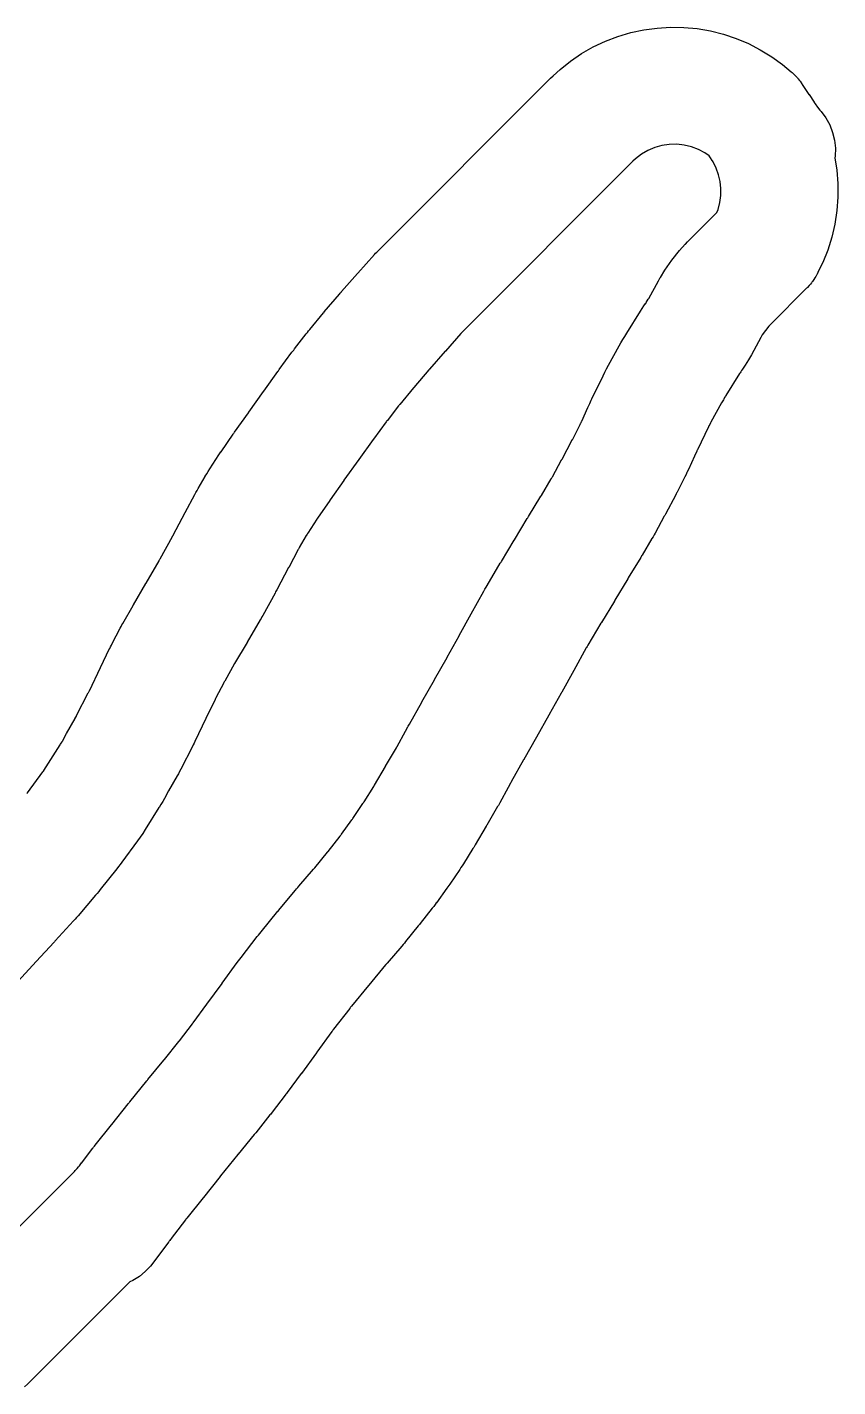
# Model space of a CAD drawing. Header units: inches. Extents: x 0.4 to 11.3, y -7.9 to -0.4.
# Drawn here: x 7.262 to 8.352, y -5.849 to -4.021 of the extents above; entities that cross this region are included whole.
import ezdxf

# ---------------------------------------------------------------- set-up
doc = ezdxf.new("R2010")
doc.units = ezdxf.units.IN
doc.header["$MEASUREMENT"] = 0
doc.layers.add('F.Cu', color=13, linetype='CONTINUOUS', true_color=0xc83434)

msp = doc.modelspace()

# ---------------------------------------------------------------- linework, layer by layer
at = {"layer": 'F.Cu', "linetype": 'CONTINUOUS'}
for p, q in [((8.0398, -4.04), (8.0566, -4.0336)), ((8.0566, -4.0336), (8.0739, -4.0285)), ((8.0739, -4.0285), (8.0915, -4.0247)), ((8.0915, -4.0247), (8.1093, -4.0223)), ((8.1093, -4.0223), (8.1273, -4.0212)), ((8.1273, -4.0212), (8.1453, -4.0215)), ((8.1453, -4.0215), (8.1632, -4.0231)), ((8.1632, -4.0231), (8.181, -4.0262)), ((8.181, -4.0262), (8.1984, -4.0306)), ((8.1984, -4.0306), (8.2155, -4.0362)), ((8.2155, -4.0362), (8.2321, -4.0432)), ((7.9929, -4.0667), (8.0078, -4.0566)), ((8.0078, -4.0566), (8.0235, -4.0477)), ((8.0235, -4.0477), (8.0398, -4.04)), ((8.2321, -4.0432), (8.2481, -4.0514)), ((8.2481, -4.0514), (8.2635, -4.0609)), ((7.9788, -4.0779), (7.9929, -4.0667)), ((8.2635, -4.0609), (8.2781, -4.0714)), ((8.2781, -4.0714), (8.2898, -4.0814)), ((7.7323, -4.3234), (7.9655, -4.0902)), ((7.9655, -4.0902), (7.9656, -4.0901)), ((7.9656, -4.0901), (7.966, -4.0897)), ((7.9656, -4.0901), (7.9656, -4.0901)), ((7.966, -4.0897), (7.9693, -4.0866)), ((7.9693, -4.0866), (7.9695, -4.0864)), ((7.9695, -4.0864), (7.9788, -4.0779)), ((8.2898, -4.0814), (8.2906, -4.0819)), ((8.2906, -4.0819), (8.291, -4.0823)), ((8.291, -4.0823), (8.2918, -4.083)), ((8.2918, -4.083), (8.2932, -4.0845)), ((8.2932, -4.0845), (8.2948, -4.0859)), ((8.2948, -4.0859), (8.2963, -4.0876)), ((8.2963, -4.0876), (8.2979, -4.0892)), ((8.2979, -4.0892), (8.2985, -4.0901)), ((8.2985, -4.0901), (8.2992, -4.0908)), ((8.2992, -4.0908), (8.3003, -4.0923)), ((8.3003, -4.0923), (8.3015, -4.0937)), ((8.3015, -4.0937), (8.3039, -4.0971)), ((8.3039, -4.0971), (8.3041, -4.0974)), ((8.3041, -4.0974), (8.3042, -4.0976)), ((8.3042, -4.0976), (8.3045, -4.0979)), ((8.3045, -4.0979), (8.3046, -4.098)), ((8.3046, -4.098), (8.3134, -4.1115)), ((8.3134, -4.1115), (8.3134, -4.1115)), ((8.3134, -4.1115), (8.3135, -4.1116)), ((8.3135, -4.1116), (8.3135, -4.1116)), ((8.3135, -4.1116), (8.3135, -4.1116)), ((8.3135, -4.1116), (8.3136, -4.1117)), ((8.3136, -4.1117), (8.3136, -4.1117)), ((8.3136, -4.1117), (8.3136, -4.1117)), ((8.3136, -4.1117), (8.3136, -4.1118)), ((8.3136, -4.1118), (8.3136, -4.1118)), ((8.3136, -4.1118), (8.3136, -4.1118)), ((8.3136, -4.1118), (8.3204, -4.1221)), ((8.3204, -4.1221), (8.3205, -4.1222)), ((8.3205, -4.1222), (8.3205, -4.1222)), ((8.3205, -4.1222), (8.3219, -4.1244)), ((8.3219, -4.1244), (8.3249, -4.1286)), ((8.3249, -4.1286), (8.3281, -4.1326)), ((8.3281, -4.1326), (8.3298, -4.1346)), ((8.3298, -4.1346), (8.3363, -4.1432)), ((8.3363, -4.1432), (8.3415, -4.1525)), ((8.3415, -4.1525), (8.3454, -4.1626)), ((8.3454, -4.1626), (8.3479, -4.173)), ((8.1061, -4.1829), (8.0969, -4.1869)), ((8.1158, -4.1802), (8.1061, -4.1829)), ((8.1257, -4.1787), (8.1158, -4.1802)), ((8.1357, -4.1785), (8.1257, -4.1787)), ((8.1457, -4.1796), (8.1357, -4.1785)), ((8.1554, -4.1819), (8.1457, -4.1796)), ((8.1648, -4.1854), (8.1554, -4.1819)), ((8.1736, -4.1901), (8.1648, -4.1854)), ((8.3479, -4.173), (8.349, -4.1837)), ((8.349, -4.1837), (8.3486, -4.1944)), ((8.0768, -4.2015), (7.8453, -4.4331)), ((8.0803, -4.1981), (8.0768, -4.2015)), ((8.0883, -4.1919), (8.0803, -4.1981)), ((8.0969, -4.1869), (8.0883, -4.1919)), ((8.1792, -4.194), (8.1736, -4.1901)), ((8.1819, -4.1981), (8.1792, -4.194)), ((8.182, -4.1982), (8.1819, -4.1981)), ((8.1819, -4.1981), (8.1819, -4.1981)), ((8.1819, -4.1981), (8.1819, -4.1981)), ((8.1819, -4.1981), (8.1819, -4.1981)), ((8.182, -4.1983), (8.182, -4.1982)), ((8.1821, -4.1984), (8.182, -4.1983)), ((8.182, -4.1983), (8.182, -4.1983)), ((8.1825, -4.1989), (8.1821, -4.1984)), ((8.1821, -4.1984), (8.1821, -4.1984)), ((8.1846, -4.2023), (8.1825, -4.1989)), ((8.1888, -4.2107), (8.1846, -4.2023)), ((8.3486, -4.1944), (8.3481, -4.1968)), ((8.3481, -4.1968), (8.3508, -4.2133)), ((8.192, -4.2196), (8.1888, -4.2107)), ((8.1941, -4.2288), (8.192, -4.2196)), ((8.3508, -4.2133), (8.3523, -4.2315)), ((8.1951, -4.2382), (8.1941, -4.2288)), ((8.1949, -4.2476), (8.1951, -4.2382)), ((8.3523, -4.2315), (8.3523, -4.2496)), ((8.1912, -4.2661), (8.1936, -4.257)), ((8.1936, -4.257), (8.1949, -4.2476)), ((8.3523, -4.2496), (8.351, -4.2678)), ((8.1508, -4.3091), (8.1895, -4.2704)), ((8.1895, -4.2704), (8.1912, -4.2661)), ((8.351, -4.2678), (8.3483, -4.2858)), ((8.3483, -4.2858), (8.3442, -4.3035)), ((8.1394, -4.3214), (8.1472, -4.313)), ((8.1472, -4.313), (8.1473, -4.3129)), ((8.1473, -4.3129), (8.1501, -4.3099)), ((8.1501, -4.3099), (8.1507, -4.3092)), ((8.1507, -4.3092), (8.1508, -4.3091)), ((8.1507, -4.3092), (8.1507, -4.3092)), ((8.3442, -4.3035), (8.3388, -4.3208)), ((7.7068, -4.3518), (7.7291, -4.3267)), ((7.7291, -4.3267), (7.7307, -4.325)), ((7.7307, -4.325), (7.7323, -4.3234)), ((8.129, -4.3343), (8.1394, -4.3214)), ((8.3388, -4.3208), (8.332, -4.3377)), ((8.1137, -4.3577), (8.1195, -4.348)), ((8.1195, -4.348), (8.129, -4.3343)), ((8.3261, -4.3498), (8.3255, -4.3511)), ((8.332, -4.3377), (8.3261, -4.3498)), ((7.685, -4.3766), (7.7062, -4.3525)), ((7.7062, -4.3525), (7.7064, -4.3523)), ((7.7062, -4.3525), (7.7062, -4.3525)), ((7.7062, -4.3525), (7.7062, -4.3525)), ((7.7064, -4.3523), (7.7066, -4.352)), ((7.7066, -4.352), (7.7068, -4.3518)), ((7.7068, -4.3518), (7.7068, -4.3518)), ((7.7068, -4.3518), (7.7068, -4.3518)), ((8.0981, -4.3857), (8.111, -4.3622)), ((8.111, -4.3622), (8.1136, -4.3578)), ((8.1136, -4.3578), (8.1137, -4.3577)), ((8.3154, -4.3666), (8.3139, -4.3685)), ((8.317, -4.3648), (8.3154, -4.3666)), ((8.3176, -4.3639), (8.317, -4.3648)), ((8.3182, -4.3631), (8.3176, -4.3639)), ((8.3191, -4.3617), (8.3182, -4.3631)), ((8.3202, -4.3603), (8.3191, -4.3617)), ((8.3214, -4.3582), (8.3202, -4.3603)), ((8.3227, -4.3563), (8.3214, -4.3582)), ((8.3237, -4.3546), (8.3227, -4.3563)), ((8.324, -4.354), (8.3237, -4.3546)), ((8.3245, -4.3531), (8.324, -4.354)), ((8.3252, -4.3518), (8.3245, -4.3531)), ((8.3253, -4.3515), (8.3252, -4.3518)), ((8.3252, -4.3518), (8.3252, -4.3518)), ((8.3254, -4.3514), (8.3253, -4.3515)), ((8.3255, -4.3511), (8.3254, -4.3512)), ((8.3254, -4.3512), (8.3254, -4.3514)), ((7.6617, -4.404), (7.6819, -4.3801)), ((7.6819, -4.3801), (7.6829, -4.3789)), ((7.6819, -4.3801), (7.6819, -4.3801)), ((7.6819, -4.3801), (7.6819, -4.3801)), ((7.6829, -4.3789), (7.6839, -4.3778)), ((7.6839, -4.3778), (7.6848, -4.3768)), ((7.6848, -4.3768), (7.6849, -4.3766)), ((7.6848, -4.3768), (7.6848, -4.3768)), ((7.6848, -4.3768), (7.6848, -4.3768)), ((7.6848, -4.3768), (7.6848, -4.3768)), ((7.6849, -4.3766), (7.685, -4.3766)), ((7.685, -4.3766), (7.685, -4.3766)), ((8.0974, -4.3868), (8.0981, -4.3857)), ((8.0981, -4.3857), (8.0981, -4.3857)), ((8.3104, -4.3722), (8.2622, -4.4204)), ((8.311, -4.3716), (8.3104, -4.3722)), ((8.3113, -4.3713), (8.311, -4.3716)), ((8.3117, -4.3709), (8.3113, -4.3713)), ((8.3139, -4.3685), (8.3117, -4.3709)), ((8.3139, -4.3685), (8.3139, -4.3685)), ((7.661, -4.4048), (7.6613, -4.4045)), ((7.6613, -4.4045), (7.6616, -4.4041)), ((7.6616, -4.4041), (7.6617, -4.404)), ((7.6616, -4.4041), (7.6616, -4.4041)), ((8.0684, -4.4324), (8.087, -4.4029)), ((8.087, -4.4029), (8.0892, -4.3994)), ((8.087, -4.4029), (8.087, -4.4029)), ((8.0892, -4.3994), (8.0915, -4.3959)), ((8.0915, -4.3959), (8.0938, -4.3925)), ((8.0938, -4.3925), (8.0939, -4.3925)), ((8.0939, -4.3925), (8.0946, -4.3914)), ((8.0946, -4.3914), (8.0961, -4.3892)), ((8.0961, -4.3892), (8.0974, -4.3868)), ((7.6422, -4.4274), (7.6607, -4.4052)), ((7.6607, -4.4052), (7.661, -4.4048)), ((7.6607, -4.4052), (7.6607, -4.4052)), ((7.6607, -4.4052), (7.6607, -4.4052)), ((8.2596, -4.423), (8.2549, -4.4287)), ((8.2622, -4.4204), (8.2596, -4.423)), ((7.6217, -4.4536), (7.6373, -4.4336)), ((7.6373, -4.4335), (7.6389, -4.4315)), ((7.6373, -4.4336), (7.6373, -4.4335)), ((7.6373, -4.4335), (7.6373, -4.4335)), ((7.6389, -4.4315), (7.6405, -4.4294)), ((7.6405, -4.4294), (7.6422, -4.4274)), ((7.6422, -4.4274), (7.6422, -4.4274)), ((7.6422, -4.4274), (7.6422, -4.4274)), ((7.8453, -4.4331), (7.8245, -4.4565)), ((8.0606, -4.4456), (8.0632, -4.4411)), ((8.0632, -4.4411), (8.0657, -4.4368)), ((8.0657, -4.4368), (8.0684, -4.4324)), ((8.0684, -4.4324), (8.0684, -4.4324)), ((8.249, -4.4381), (8.2361, -4.4615)), ((8.2508, -4.4348), (8.249, -4.4381)), ((8.249, -4.4381), (8.249, -4.4381)), ((8.2549, -4.4287), (8.2508, -4.4348)), ((7.6011, -4.4813), (7.6182, -4.4582)), ((7.6182, -4.4582), (7.6193, -4.4567)), ((7.6182, -4.4582), (7.6182, -4.4582)), ((7.6193, -4.4567), (7.6205, -4.4552)), ((7.6205, -4.4552), (7.6216, -4.4537)), ((7.6216, -4.4537), (7.6217, -4.4536)), ((7.8243, -4.4567), (7.8031, -4.4807)), ((7.8244, -4.4566), (7.8243, -4.4567)), ((7.8243, -4.4567), (7.8243, -4.4567)), ((7.8245, -4.4565), (7.8244, -4.4565)), ((7.8244, -4.4565), (7.8244, -4.4566)), ((7.8245, -4.4565), (7.8245, -4.4565)), ((8.044, -4.4757), (8.0584, -4.4497)), ((8.0584, -4.4497), (8.0606, -4.4456)), ((8.0584, -4.4497), (8.0584, -4.4497)), ((8.0606, -4.4456), (8.0606, -4.4456)), ((8.0606, -4.4456), (8.0606, -4.4456)), ((8.0414, -4.4803), (8.0439, -4.4757)), ((8.0439, -4.4757), (8.0439, -4.4757)), ((8.0439, -4.4757), (8.0439, -4.4757)), ((8.0439, -4.4757), (8.044, -4.4757)), ((8.044, -4.4757), (8.044, -4.4757)), ((8.2278, -4.4754), (8.2234, -4.4821)), ((8.2321, -4.4685), (8.2278, -4.4754)), ((8.2361, -4.4615), (8.2321, -4.4685)), ((8.2361, -4.4615), (8.2361, -4.4615)), ((7.5802, -4.5105), (7.5993, -4.4839)), ((7.5993, -4.4838), (7.5999, -4.483)), ((7.5993, -4.4839), (7.5993, -4.4838)), ((7.5993, -4.4839), (7.5993, -4.4839)), ((7.5999, -4.483), (7.6005, -4.4822)), ((7.6005, -4.4822), (7.6011, -4.4814)), ((7.6011, -4.4814), (7.6011, -4.4813)), ((7.6011, -4.4814), (7.6011, -4.4814)), ((7.8021, -4.4818), (7.7819, -4.5057)), ((7.8023, -4.4817), (7.8021, -4.4818)), ((7.8021, -4.4818), (7.8021, -4.4818)), ((7.8026, -4.4813), (7.8023, -4.4817)), ((7.8029, -4.4809), (7.8026, -4.4813)), ((7.8031, -4.4807), (7.8029, -4.4809)), ((7.8031, -4.4807), (7.8031, -4.4807)), ((8.0217, -4.5206), (8.0367, -4.4897)), ((8.0367, -4.4897), (8.039, -4.485)), ((8.0367, -4.4897), (8.0367, -4.4897)), ((8.0367, -4.4897), (8.0367, -4.4897)), ((8.0367, -4.4897), (8.0367, -4.4897)), ((8.0367, -4.4897), (8.0367, -4.4897)), ((8.039, -4.485), (8.0414, -4.4803)), ((8.2203, -4.4868), (8.2017, -4.5163)), ((8.2208, -4.4859), (8.2203, -4.4867)), ((8.2203, -4.4867), (8.2203, -4.4867)), ((8.2203, -4.4867), (8.2203, -4.4868)), ((8.2218, -4.4844), (8.2208, -4.4859)), ((8.2228, -4.4829), (8.2218, -4.4844)), ((8.2233, -4.4822), (8.2228, -4.4829)), ((8.2234, -4.4821), (8.2233, -4.4821)), ((8.2233, -4.4821), (8.2233, -4.4822)), ((7.56, -4.5387), (7.58, -4.5107)), ((7.58, -4.5107), (7.5801, -4.5106)), ((7.5801, -4.5106), (7.5802, -4.5105)), ((7.7817, -4.506), (7.7632, -4.5282)), ((7.7818, -4.5059), (7.7817, -4.506)), ((7.7817, -4.506), (7.7817, -4.506)), ((7.7819, -4.5057), (7.7818, -4.5059)), ((7.7819, -4.5057), (7.7819, -4.5057)), ((7.7616, -4.5301), (7.746, -4.5502)), ((7.7619, -4.5298), (7.7616, -4.5301)), ((7.7616, -4.5301), (7.7616, -4.5301)), ((7.7624, -4.5292), (7.7619, -4.5298)), ((7.763, -4.5285), (7.7624, -4.5292)), ((7.7632, -4.5282), (7.763, -4.5285)), ((7.7632, -4.5282), (7.7632, -4.5282)), ((8.008, -4.5507), (8.0162, -4.5326)), ((8.0162, -4.5326), (8.0166, -4.5317)), ((8.0166, -4.5317), (8.0188, -4.5269)), ((8.0166, -4.5317), (8.0166, -4.5317)), ((8.0188, -4.5269), (8.0198, -4.5248)), ((8.0188, -4.5269), (8.0188, -4.5269)), ((8.0198, -4.5248), (8.0207, -4.5227)), ((8.0207, -4.5227), (8.0217, -4.5206)), ((8.0217, -4.5206), (8.0217, -4.5206)), ((8.0217, -4.5206), (8.0217, -4.5206)), ((8.1961, -4.5261), (8.1816, -4.5521)), ((8.1984, -4.5219), (8.1961, -4.5261)), ((8.1961, -4.5261), (8.1961, -4.5261)), ((8.1961, -4.5261), (8.1961, -4.5261)), ((8.1989, -4.521), (8.1984, -4.5219)), ((8.1984, -4.5219), (8.1984, -4.5219)), ((8.2, -4.5191), (8.1989, -4.521)), ((8.2011, -4.5172), (8.2, -4.5191)), ((8.2017, -4.5163), (8.2011, -4.5172)), ((8.2017, -4.5163), (8.2017, -4.5163)), ((7.541, -4.5655), (7.5595, -4.5395)), ((7.5595, -4.5395), (7.5597, -4.5392)), ((7.5595, -4.5395), (7.5595, -4.5395)), ((7.5595, -4.5395), (7.5595, -4.5395)), ((7.5597, -4.5392), (7.5598, -4.539)), ((7.5598, -4.539), (7.56, -4.5387)), ((7.56, -4.5387), (7.56, -4.5387)), ((7.7458, -4.5505), (7.7455, -4.551)), ((7.746, -4.5502), (7.7458, -4.5505)), ((7.746, -4.5502), (7.746, -4.5502)), ((8.0079, -4.551), (8.008, -4.5507)), ((8.008, -4.5507), (8.008, -4.5507)), ((7.5228, -4.5921), (7.539, -4.5684)), ((7.539, -4.5684), (7.5392, -4.5681)), ((7.539, -4.5684), (7.539, -4.5684)), ((7.539, -4.5684), (7.539, -4.5684)), ((7.5392, -4.5681), (7.5397, -4.5674)), ((7.5392, -4.5681), (7.5392, -4.5681)), ((7.5392, -4.5681), (7.5392, -4.5681)), ((7.5392, -4.5681), (7.5392, -4.5681)), ((7.5397, -4.5674), (7.5403, -4.5665)), ((7.5403, -4.5665), (7.541, -4.5655)), ((7.541, -4.5655), (7.541, -4.5655)), ((7.541, -4.5655), (7.541, -4.5655)), ((7.7449, -4.5518), (7.7278, -4.5749)), ((7.7451, -4.5515), (7.7449, -4.5518)), ((7.7449, -4.5518), (7.7449, -4.5518)), ((7.7455, -4.551), (7.7451, -4.5515)), ((7.9958, -4.5748), (8.0059, -4.5551)), ((8.0059, -4.5551), (8.0064, -4.554)), ((8.0064, -4.554), (8.0067, -4.5535)), ((8.0064, -4.554), (8.0064, -4.554)), ((8.0067, -4.5535), (8.0072, -4.5524)), ((8.0072, -4.5524), (8.0078, -4.5513)), ((8.0078, -4.5513), (8.0079, -4.551)), ((8.1785, -4.5582), (8.1635, -4.5892)), ((8.179, -4.5571), (8.1785, -4.5582)), ((8.1785, -4.5582), (8.1785, -4.5582)), ((8.1785, -4.5582), (8.1785, -4.5582)), ((8.18, -4.5551), (8.179, -4.5571)), ((8.1811, -4.5531), (8.18, -4.5551)), ((8.1816, -4.5522), (8.1811, -4.5531)), ((8.1816, -4.5521), (8.1816, -4.5521)), ((8.1816, -4.5521), (8.1816, -4.5522)), ((7.7273, -4.5756), (7.7082, -4.6022)), ((7.7275, -4.5753), (7.7273, -4.5755)), ((7.7273, -4.5755), (7.7273, -4.5756)), ((7.7273, -4.5756), (7.7273, -4.5756)), ((7.7277, -4.575), (7.7275, -4.5753)), ((7.7278, -4.5749), (7.7277, -4.575)), ((7.7278, -4.5749), (7.7278, -4.5749)), ((7.9814, -4.602), (7.9952, -4.576)), ((7.9952, -4.576), (7.9953, -4.5758)), ((7.9953, -4.5758), (7.9955, -4.5755)), ((7.9955, -4.5754), (7.9957, -4.5751)), ((7.9955, -4.5755), (7.9955, -4.5754)), ((7.9957, -4.575), (7.9958, -4.5749)), ((7.9957, -4.5751), (7.9957, -4.575)), ((7.9958, -4.5749), (7.9958, -4.5748)), ((7.9958, -4.5748), (7.9958, -4.5748)), ((7.9958, -4.5749), (7.9958, -4.5749)), ((7.9958, -4.5749), (7.9958, -4.5749)), ((7.5077, -4.6149), (7.52, -4.5962)), ((7.52, -4.5962), (7.5209, -4.5948)), ((7.52, -4.5962), (7.52, -4.5962)), ((7.52, -4.5962), (7.52, -4.5962)), ((7.5209, -4.5948), (7.5218, -4.5935)), ((7.5218, -4.5935), (7.5227, -4.5921)), ((7.5227, -4.5921), (7.5228, -4.5921)), ((7.5228, -4.5921), (7.5228, -4.5921)), ((7.7082, -4.6023), (7.6881, -4.6303)), ((7.7082, -4.6022), (7.7082, -4.6022)), ((7.7082, -4.6022), (7.7082, -4.6023)), ((7.9684, -4.6258), (7.9809, -4.6029)), ((7.9809, -4.6029), (7.981, -4.6028)), ((7.9809, -4.6029), (7.9809, -4.6029)), ((7.981, -4.6028), (7.9812, -4.6025)), ((7.9812, -4.6025), (7.9813, -4.6022)), ((7.9813, -4.6022), (7.9814, -4.602)), ((7.9814, -4.602), (7.9814, -4.602)), ((8.1595, -4.5979), (8.1515, -4.6157)), ((8.1623, -4.5918), (8.1595, -4.5979)), ((8.1625, -4.5914), (8.1623, -4.5918)), ((8.1623, -4.5918), (8.1623, -4.5918)), ((8.1629, -4.5905), (8.1625, -4.5914)), ((8.1633, -4.5896), (8.1629, -4.5905)), ((8.1635, -4.5892), (8.1633, -4.5896)), ((8.1635, -4.5892), (8.1635, -4.5892)), ((7.5016, -4.6249), (7.5036, -4.6216)), ((7.5036, -4.6216), (7.5056, -4.6183)), ((7.5056, -4.6183), (7.5077, -4.615)), ((7.5077, -4.615), (7.5077, -4.6149)), ((7.5077, -4.615), (7.5077, -4.615)), ((8.1483, -4.6223), (8.1467, -4.6256)), ((8.1494, -4.62), (8.1483, -4.6223)), ((8.1499, -4.619), (8.1494, -4.62)), ((8.1513, -4.6159), (8.1499, -4.619)), ((8.1515, -4.6157), (8.1513, -4.6159)), ((8.1515, -4.6157), (8.1515, -4.6157)), ((7.4905, -4.6439), (7.492, -4.6413)), ((7.492, -4.6412), (7.5015, -4.625)), ((7.492, -4.6413), (7.492, -4.6412)), ((7.492, -4.6412), (7.492, -4.6412)), ((7.5015, -4.625), (7.5016, -4.6249)), ((7.5015, -4.625), (7.5015, -4.625)), ((7.688, -4.6305), (7.6695, -4.6566)), ((7.6881, -4.6303), (7.688, -4.6304)), ((7.688, -4.6304), (7.688, -4.6305)), ((7.688, -4.6305), (7.688, -4.6305)), ((7.688, -4.6305), (7.688, -4.6305)), ((7.6881, -4.6303), (7.6881, -4.6303)), ((7.6881, -4.6303), (7.6881, -4.6303)), ((7.9536, -4.6507), (7.967, -4.6282)), ((7.967, -4.6282), (7.9673, -4.6278)), ((7.967, -4.6282), (7.967, -4.6282)), ((7.9673, -4.6278), (7.9677, -4.627)), ((7.9677, -4.627), (7.9682, -4.6262)), ((7.9682, -4.6262), (7.9684, -4.6258)), ((7.9684, -4.6258), (7.9684, -4.6258)), ((8.1467, -4.6256), (8.1361, -4.6464)), ((8.1467, -4.6256), (8.1467, -4.6256)), ((8.1467, -4.6256), (8.1467, -4.6256)), ((7.4747, -4.6734), (7.4875, -4.6494)), ((7.4875, -4.6493), (7.489, -4.6466)), ((7.4875, -4.6494), (7.4875, -4.6493)), ((7.4875, -4.6493), (7.4875, -4.6493)), ((7.489, -4.6466), (7.4905, -4.6439)), ((7.6689, -4.6575), (7.6527, -4.6811)), ((7.669, -4.6573), (7.6689, -4.6575)), ((7.6689, -4.6575), (7.6689, -4.6575)), ((7.6692, -4.657), (7.669, -4.6573)), ((7.6694, -4.6567), (7.6692, -4.657)), ((7.6695, -4.6566), (7.6694, -4.6567)), ((7.6695, -4.6566), (7.6695, -4.6566)), ((7.9363, -4.6791), (7.9531, -4.6516)), ((7.9531, -4.6516), (7.9532, -4.6515)), ((7.9531, -4.6516), (7.9531, -4.6516)), ((7.9532, -4.6515), (7.9534, -4.6512)), ((7.9534, -4.6512), (7.9536, -4.6509)), ((7.9536, -4.6509), (7.9536, -4.6507)), ((7.9536, -4.6507), (7.9536, -4.6507)), ((8.1343, -4.6498), (8.1205, -4.6758)), ((8.1349, -4.6487), (8.1343, -4.6498)), ((8.1343, -4.6498), (8.1343, -4.6498)), ((8.1343, -4.6498), (8.1343, -4.6498)), ((8.1343, -4.6498), (8.1343, -4.6498)), ((8.1343, -4.6498), (8.1343, -4.6498)), ((8.135, -4.6485), (8.1349, -4.6486)), ((8.1349, -4.6486), (8.1349, -4.6487)), ((8.1349, -4.6487), (8.1349, -4.6487)), ((8.1354, -4.6476), (8.135, -4.6485)), ((8.1355, -4.6476), (8.1354, -4.6476)), ((8.1357, -4.6472), (8.1355, -4.6475)), ((8.1355, -4.6475), (8.1355, -4.6476)), ((8.136, -4.6466), (8.1357, -4.6472)), ((8.1361, -4.6464), (8.136, -4.6466)), ((8.136, -4.6466), (8.136, -4.6466)), ((8.1361, -4.6464), (8.1361, -4.6464)), ((8.1361, -4.6464), (8.1361, -4.6464)), ((7.4585, -4.704), (7.4745, -4.6737)), ((7.4745, -4.6737), (7.4746, -4.6736)), ((7.4746, -4.6736), (7.4747, -4.6734)), ((8.119, -4.6786), (8.1065, -4.7015)), ((8.1195, -4.6777), (8.119, -4.6786)), ((8.119, -4.6786), (8.119, -4.6786)), ((8.12, -4.6767), (8.1195, -4.6777)), ((8.1205, -4.6758), (8.12, -4.6767)), ((8.1205, -4.6758), (8.1205, -4.6758)), ((7.6517, -4.6825), (7.6395, -4.7012)), ((7.6519, -4.6823), (7.6517, -4.6825)), ((7.6522, -4.6818), (7.6519, -4.6823)), ((7.6525, -4.6814), (7.6522, -4.6818)), ((7.6527, -4.6811), (7.6525, -4.6814)), ((7.6527, -4.6811), (7.6527, -4.6811)), ((7.9175, -4.7104), (7.9347, -4.6817)), ((7.9347, -4.6817), (7.9352, -4.6808)), ((7.9347, -4.6817), (7.9347, -4.6817)), ((7.9352, -4.6808), (7.9357, -4.6799)), ((7.9357, -4.6799), (7.9363, -4.6791)), ((7.9363, -4.6791), (7.9363, -4.6791)), ((7.4409, -4.736), (7.4575, -4.7058)), ((7.4575, -4.7058), (7.4576, -4.7058)), ((7.4576, -4.7058), (7.4577, -4.7055)), ((7.4577, -4.7055), (7.458, -4.7049)), ((7.458, -4.7049), (7.4584, -4.7043)), ((7.4584, -4.7043), (7.4585, -4.704)), ((7.4585, -4.704), (7.4585, -4.704)), ((7.4585, -4.704), (7.4585, -4.704)), ((7.6375, -4.7045), (7.628, -4.7206)), ((7.6378, -4.7039), (7.6375, -4.7045)), ((7.6375, -4.7045), (7.6375, -4.7045)), ((7.6385, -4.7028), (7.6378, -4.7039)), ((7.6392, -4.7017), (7.6385, -4.7028)), ((7.6395, -4.7012), (7.6392, -4.7017)), ((7.6395, -4.7012), (7.6395, -4.7012)), ((7.8998, -4.7394), (7.9172, -4.7108)), ((7.9172, -4.7108), (7.9172, -4.7108)), ((7.9172, -4.7108), (7.9173, -4.7108)), ((7.9173, -4.7108), (7.9174, -4.7106)), ((7.9174, -4.7106), (7.9175, -4.7105)), ((7.9175, -4.7105), (7.9175, -4.7104)), ((7.9175, -4.7104), (7.9175, -4.7104)), ((8.1024, -4.7086), (8.0891, -4.7311)), ((8.1038, -4.7062), (8.1024, -4.7086)), ((8.1024, -4.7086), (8.1024, -4.7086)), ((8.1052, -4.7038), (8.1038, -4.7062)), ((8.1065, -4.7015), (8.1052, -4.7038)), ((8.1065, -4.7015), (8.1065, -4.7015)), ((7.6265, -4.7233), (7.6138, -4.7474)), ((7.6268, -4.7229), (7.6265, -4.7233)), ((7.6273, -4.722), (7.6268, -4.7229)), ((7.6278, -4.7211), (7.6273, -4.722)), ((7.628, -4.7206), (7.6278, -4.7211)), ((7.628, -4.7206), (7.628, -4.7206)), ((8.0879, -4.733), (8.0874, -4.7339)), ((8.0885, -4.732), (8.0879, -4.733)), ((8.0891, -4.7311), (8.0885, -4.732)), ((8.0891, -4.7311), (8.0891, -4.7311)), ((7.4219, -4.7686), (7.4394, -4.7386)), ((7.4394, -4.7386), (7.4397, -4.7382)), ((7.4394, -4.7386), (7.4394, -4.7386)), ((7.4397, -4.7382), (7.4402, -4.7373)), ((7.4402, -4.7373), (7.4406, -4.7365)), ((7.4406, -4.7365), (7.4409, -4.736)), ((7.4409, -4.736), (7.4409, -4.736)), ((7.4409, -4.736), (7.4409, -4.736)), ((7.6137, -4.7474), (7.5977, -4.7776)), ((7.6138, -4.7474), (7.6137, -4.7474)), ((7.6137, -4.7474), (7.6137, -4.7474)), ((7.8807, -4.7715), (7.8984, -4.7418)), ((7.8984, -4.7418), (7.8989, -4.741)), ((7.8984, -4.7418), (7.8984, -4.7418)), ((7.8989, -4.741), (7.8994, -4.7402)), ((7.8994, -4.7402), (7.8998, -4.7394)), ((7.8998, -4.7394), (7.8998, -4.7394)), ((8.0874, -4.7339), (8.0705, -4.7614)), ((8.0874, -4.7339), (8.0874, -4.7339)), ((7.4049, -4.7976), (7.4218, -4.7688)), ((7.4218, -4.7688), (7.4219, -4.7687)), ((7.4219, -4.7687), (7.4219, -4.7686)), ((8.0698, -4.7626), (8.0526, -4.7913)), ((8.0699, -4.7624), (8.0698, -4.7626)), ((8.0698, -4.7626), (8.0698, -4.7626)), ((8.0698, -4.7626), (8.0698, -4.7626)), ((8.0702, -4.762), (8.0699, -4.7624)), ((8.0704, -4.7616), (8.0702, -4.762)), ((8.0705, -4.7614), (8.0704, -4.7616)), ((8.0705, -4.7614), (8.0705, -4.7614)), ((8.0705, -4.7614), (8.0705, -4.7614)), ((7.5955, -4.7818), (7.5788, -4.812)), ((7.5962, -4.7804), (7.5955, -4.7818)), ((7.5955, -4.7818), (7.5955, -4.7818)), ((7.597, -4.779), (7.5962, -4.7804)), ((7.5977, -4.7776), (7.597, -4.779)), ((7.5977, -4.7776), (7.5977, -4.7776)), ((7.8594, -4.8098), (7.8762, -4.7794)), ((7.8762, -4.7794), (7.8777, -4.7767)), ((7.8762, -4.7794), (7.8762, -4.7794)), ((7.8762, -4.7794), (7.8762, -4.7794)), ((7.8762, -4.7794), (7.8762, -4.7794)), ((7.8762, -4.7794), (7.8762, -4.7794)), ((7.8777, -4.7767), (7.8792, -4.7741)), ((7.8792, -4.7741), (7.8807, -4.7715)), ((7.8807, -4.7715), (7.8807, -4.7715)), ((7.8807, -4.7715), (7.8807, -4.7715)), ((7.8807, -4.7715), (7.8807, -4.7715)), ((7.8807, -4.7715), (7.8807, -4.7715)), ((7.3908, -4.8226), (7.4044, -4.7985)), ((7.4044, -4.7985), (7.4047, -4.7981)), ((7.4047, -4.7981), (7.4049, -4.7976)), ((8.0518, -4.7927), (8.0344, -4.8213)), ((8.052, -4.7922), (8.0518, -4.7927)), ((8.0518, -4.7927), (8.0518, -4.7927)), ((8.0523, -4.7918), (8.052, -4.7922)), ((8.0526, -4.7913), (8.0523, -4.7918)), ((8.0526, -4.7913), (8.0526, -4.7913)), ((7.3883, -4.827), (7.3895, -4.8248)), ((7.3895, -4.8248), (7.3907, -4.8227)), ((7.3907, -4.8227), (7.3908, -4.8226)), ((7.3907, -4.8227), (7.3907, -4.8227)), ((7.5754, -4.818), (7.5579, -4.848)), ((7.5766, -4.816), (7.5754, -4.818)), ((7.5754, -4.818), (7.5754, -4.818)), ((7.5777, -4.8139), (7.5766, -4.816)), ((7.5788, -4.812), (7.5777, -4.8139)), ((7.5788, -4.812), (7.5788, -4.812)), ((7.8432, -4.8391), (7.8593, -4.8098)), ((7.8593, -4.8098), (7.8593, -4.8098)), ((7.8593, -4.8098), (7.8594, -4.8098)), ((8.0337, -4.8224), (8.016, -4.8521)), ((8.0338, -4.8222), (8.0337, -4.8224)), ((8.0337, -4.8224), (8.0337, -4.8224)), ((8.0337, -4.8224), (8.0337, -4.8224)), ((8.034, -4.8218), (8.0338, -4.8222)), ((8.0342, -4.8215), (8.034, -4.8218)), ((8.0343, -4.8213), (8.0342, -4.8215)), ((8.0344, -4.8213), (8.0343, -4.8213)), ((8.0344, -4.8213), (8.0344, -4.8213)), ((7.3765, -4.8495), (7.3871, -4.8292)), ((7.3871, -4.8292), (7.3872, -4.8292)), ((7.3872, -4.8292), (7.3883, -4.827)), ((7.3872, -4.8292), (7.3872, -4.8292)), ((7.8268, -4.8682), (7.843, -4.8395)), ((7.843, -4.8394), (7.8431, -4.8393)), ((7.843, -4.8395), (7.843, -4.8394)), ((7.843, -4.8395), (7.843, -4.8395)), ((7.843, -4.8395), (7.843, -4.8395)), ((7.8431, -4.8393), (7.8431, -4.8391)), ((7.8431, -4.8391), (7.8432, -4.8391)), ((7.8432, -4.8391), (7.8432, -4.8391)), ((7.8432, -4.8391), (7.8432, -4.8391)), ((7.3606, -4.8821), (7.3729, -4.8565)), ((7.3729, -4.8565), (7.373, -4.8565)), ((7.373, -4.8565), (7.3741, -4.8542)), ((7.373, -4.8565), (7.373, -4.8565)), ((7.3741, -4.8542), (7.3753, -4.8518)), ((7.3753, -4.8518), (7.3765, -4.8495)), ((7.3765, -4.8495), (7.3765, -4.8495)), ((7.3765, -4.8495), (7.3765, -4.8495)), ((7.5578, -4.8483), (7.5411, -4.8767)), ((7.5579, -4.8481), (7.5578, -4.8483)), ((7.5579, -4.848), (7.5579, -4.8481)), ((8.014, -4.8556), (7.9972, -4.886)), ((8.0143, -4.855), (8.014, -4.8556)), ((8.014, -4.8556), (8.014, -4.8556)), ((8.014, -4.8556), (8.014, -4.8556)), ((8.015, -4.8539), (8.0143, -4.855)), ((8.0156, -4.8527), (8.015, -4.8539)), ((8.016, -4.8522), (8.0156, -4.8527)), ((8.016, -4.8521), (8.016, -4.8522)), ((8.016, -4.8522), (8.016, -4.8522)), ((7.5411, -4.8767), (7.5277, -4.9003)), ((7.8101, -4.8979), (7.8267, -4.8685)), ((7.8267, -4.8684), (7.8268, -4.8683)), ((7.8267, -4.8685), (7.8267, -4.8684)), ((7.8267, -4.8685), (7.8267, -4.8685)), ((7.8268, -4.8683), (7.8268, -4.8682)), ((7.8268, -4.8682), (7.8268, -4.8682)), ((7.8268, -4.8682), (7.8268, -4.8682)), ((7.8268, -4.8683), (7.8268, -4.8683)), ((7.3457, -4.9132), (7.3606, -4.8821)), ((7.3606, -4.8821), (7.3606, -4.8821)), ((7.3606, -4.8821), (7.3606, -4.8821)), ((7.8098, -4.8984), (7.8099, -4.8981)), ((7.8099, -4.8981), (7.8101, -4.8979)), ((7.8101, -4.8979), (7.8101, -4.8979)), ((7.9972, -4.886), (7.981, -4.9152)), ((7.3286, -4.9465), (7.3443, -4.916)), ((7.3443, -4.916), (7.3445, -4.9155)), ((7.3443, -4.916), (7.3443, -4.916)), ((7.3445, -4.9155), (7.345, -4.9146)), ((7.345, -4.9146), (7.3454, -4.9137)), ((7.3454, -4.9137), (7.3457, -4.9132)), ((7.3457, -4.9132), (7.3457, -4.9132)), ((7.5266, -4.9024), (7.5159, -4.9227)), ((7.5267, -4.9021), (7.5266, -4.9024)), ((7.5266, -4.9024), (7.5266, -4.9024)), ((7.5271, -4.9014), (7.5267, -4.9021)), ((7.5275, -4.9007), (7.5271, -4.9014)), ((7.5277, -4.9003), (7.5275, -4.9007)), ((7.5277, -4.9003), (7.5277, -4.9003)), ((7.793, -4.9283), (7.8097, -4.8986)), ((7.8097, -4.8986), (7.8098, -4.8984)), ((7.8097, -4.8986), (7.8097, -4.8986)), ((7.9803, -4.9165), (7.9642, -4.9452)), ((7.9806, -4.9161), (7.9803, -4.9165)), ((7.9803, -4.9165), (7.9803, -4.9165)), ((7.9808, -4.9157), (7.9806, -4.9161)), ((7.981, -4.9152), (7.9808, -4.9157)), ((7.981, -4.9152), (7.981, -4.9152)), ((7.5148, -4.9249), (7.5025, -4.9504)), ((7.515, -4.9246), (7.5148, -4.9249)), ((7.5148, -4.9249), (7.5148, -4.9249)), ((7.5154, -4.9238), (7.515, -4.9246)), ((7.5158, -4.923), (7.5154, -4.9238)), ((7.5159, -4.9227), (7.5158, -4.923)), ((7.5159, -4.9227), (7.5159, -4.9227)), ((7.7761, -4.958), (7.7928, -4.9285)), ((7.7928, -4.9285), (7.7929, -4.9285)), ((7.7929, -4.9284), (7.793, -4.9283)), ((7.7929, -4.9285), (7.7929, -4.9284)), ((7.7929, -4.9285), (7.7929, -4.9285)), ((7.7929, -4.9285), (7.7929, -4.9285)), ((7.793, -4.9283), (7.793, -4.9283)), ((7.793, -4.9283), (7.793, -4.9283)), ((7.3151, -4.9708), (7.3264, -4.9506)), ((7.3264, -4.9506), (7.3268, -4.9499)), ((7.3264, -4.9506), (7.3264, -4.9506)), ((7.3268, -4.9499), (7.3275, -4.9486)), ((7.3275, -4.9486), (7.3282, -4.9473)), ((7.3282, -4.9473), (7.3285, -4.9466)), ((7.3285, -4.9466), (7.3286, -4.9466)), ((7.3286, -4.9466), (7.3286, -4.9465)), ((7.5025, -4.9504), (7.4876, -4.9815)), ((7.9638, -4.946), (7.9471, -4.9755)), ((7.9639, -4.9457), (7.9638, -4.946)), ((7.9638, -4.946), (7.9638, -4.946)), ((7.9641, -4.9455), (7.9639, -4.9457)), ((7.9642, -4.9452), (7.9641, -4.9455)), ((7.9642, -4.9452), (7.9642, -4.9452)), ((7.3094, -4.9808), (7.3151, -4.9708)), ((7.7596, -4.9881), (7.7709, -4.9675)), ((7.7709, -4.9675), (7.7739, -4.9619)), ((7.7709, -4.9675), (7.7709, -4.9675)), ((7.7709, -4.9675), (7.7709, -4.9675)), ((7.7739, -4.9619), (7.7746, -4.9606)), ((7.7739, -4.9619), (7.7739, -4.9619)), ((7.7746, -4.9606), (7.7754, -4.9593)), ((7.7754, -4.9593), (7.7761, -4.958)), ((7.7761, -4.958), (7.7761, -4.958)), ((7.2876, -5.0155), (7.3062, -4.9861)), ((7.3062, -4.9861), (7.3063, -4.9861)), ((7.3063, -4.9861), (7.3068, -4.9852)), ((7.3063, -4.9861), (7.3063, -4.9861)), ((7.3068, -4.9852), (7.3079, -4.9835)), ((7.3079, -4.9835), (7.3089, -4.9817)), ((7.3089, -4.9817), (7.3094, -4.9808)), ((7.3094, -4.9808), (7.3094, -4.9808)), ((7.4843, -4.988), (7.4686, -5.0185)), ((7.4854, -4.9858), (7.4843, -4.988)), ((7.4843, -4.988), (7.4843, -4.988)), ((7.4865, -4.9837), (7.4854, -4.9858)), ((7.4876, -4.9815), (7.4865, -4.9837)), ((7.4876, -4.9815), (7.4876, -4.9815)), ((7.7586, -4.9898), (7.7588, -4.9896)), ((7.7588, -4.9896), (7.7591, -4.989)), ((7.7591, -4.989), (7.7594, -4.9884)), ((7.7594, -4.9884), (7.7596, -4.9881)), ((7.9469, -4.9758), (7.9302, -5.0055)), ((7.947, -4.9757), (7.9469, -4.9758)), ((7.9469, -4.9758), (7.9469, -4.9758)), ((7.9469, -4.9758), (7.9469, -4.9758)), ((7.9471, -4.9756), (7.947, -4.9757)), ((7.9471, -4.9755), (7.9471, -4.9755)), ((7.9471, -4.9755), (7.9471, -4.9755)), ((7.9471, -4.9755), (7.9471, -4.9756)), ((7.7442, -5.0146), (7.7586, -4.9898)), ((7.7586, -4.9898), (7.7586, -4.9898)), ((7.9298, -5.0062), (7.9131, -5.0357)), ((7.93, -5.006), (7.9298, -5.0062)), ((7.9298, -5.0062), (7.9298, -5.0062)), ((7.9301, -5.0057), (7.93, -5.006)), ((7.9302, -5.0055), (7.9301, -5.0057)), ((7.9302, -5.0055), (7.9302, -5.0055)), ((7.2623, -5.0506), (7.2831, -5.0221)), ((7.2831, -5.0221), (7.2839, -5.0211)), ((7.2831, -5.0221), (7.2831, -5.0221)), ((7.2839, -5.0211), (7.2854, -5.0189)), ((7.2854, -5.0189), (7.2869, -5.0167)), ((7.2869, -5.0167), (7.2876, -5.0156)), ((7.2876, -5.0156), (7.2876, -5.0155)), ((7.4654, -5.0247), (7.4637, -5.0277)), ((7.467, -5.0216), (7.4654, -5.0247)), ((7.4686, -5.0186), (7.467, -5.0216)), ((7.4686, -5.0185), (7.4686, -5.0186)), ((7.729, -5.0402), (7.7439, -5.0151)), ((7.7439, -5.0151), (7.744, -5.015)), ((7.7439, -5.0151), (7.7439, -5.0151)), ((7.744, -5.015), (7.7441, -5.0148)), ((7.7441, -5.0148), (7.7442, -5.0147)), ((7.7442, -5.0147), (7.7442, -5.0146)), ((7.7442, -5.0146), (7.7442, -5.0146)), ((7.4637, -5.0277), (7.4523, -5.0479)), ((7.4637, -5.0277), (7.4637, -5.0277)), ((7.7152, -5.0623), (7.7281, -5.0418)), ((7.7281, -5.0418), (7.7282, -5.0416)), ((7.7281, -5.0418), (7.7281, -5.0418)), ((7.7282, -5.0416), (7.7286, -5.041)), ((7.7286, -5.041), (7.7289, -5.0405)), ((7.7289, -5.0405), (7.729, -5.0402)), ((7.729, -5.0402), (7.729, -5.0402)), ((7.909, -5.0431), (7.8977, -5.0638)), ((7.9121, -5.0375), (7.909, -5.0431)), ((7.909, -5.0431), (7.909, -5.0431)), ((7.9123, -5.0372), (7.9121, -5.0375)), ((7.9121, -5.0375), (7.9121, -5.0375)), ((7.9121, -5.0375), (7.9121, -5.0375)), ((7.9126, -5.0366), (7.9123, -5.0372)), ((7.9129, -5.036), (7.9126, -5.0366)), ((7.9131, -5.0358), (7.9129, -5.036)), ((7.9131, -5.0357), (7.9131, -5.0357)), ((7.9131, -5.0357), (7.9131, -5.0358)), ((7.2618, -5.0513), (7.2623, -5.0506)), ((7.2623, -5.0506), (7.2623, -5.0506)), ((7.2623, -5.0506), (7.2623, -5.0506)), ((7.4443, -5.0621), (7.4419, -5.0662)), ((7.4467, -5.0579), (7.4443, -5.0621)), ((7.4523, -5.0479), (7.4467, -5.0579)), ((7.4467, -5.0579), (7.4467, -5.0579)), ((7.4523, -5.0479), (7.4523, -5.0479)), ((7.4523, -5.0479), (7.4523, -5.0479)), ((7.715, -5.0627), (7.7152, -5.0623)), ((7.7152, -5.0623), (7.7152, -5.0623)), ((7.4393, -5.0703), (7.4207, -5.0997)), ((7.4394, -5.0703), (7.4393, -5.0703)), ((7.4393, -5.0703), (7.4393, -5.0703)), ((7.4393, -5.0703), (7.4393, -5.0703)), ((7.4393, -5.0703), (7.4393, -5.0703)), ((7.4419, -5.0662), (7.4394, -5.0703)), ((7.7001, -5.0847), (7.7136, -5.0649)), ((7.7136, -5.0649), (7.7139, -5.0644)), ((7.7136, -5.0649), (7.7136, -5.0649)), ((7.7139, -5.0644), (7.7144, -5.0636)), ((7.7144, -5.0636), (7.715, -5.0627)), ((7.8947, -5.069), (7.8803, -5.0938)), ((7.8948, -5.069), (7.8947, -5.069)), ((7.8958, -5.0673), (7.8948, -5.069)), ((7.8948, -5.069), (7.8948, -5.069)), ((7.8967, -5.0655), (7.8958, -5.0673)), ((7.8977, -5.0638), (7.8967, -5.0655)), ((7.8977, -5.0638), (7.8977, -5.0638)), ((7.8977, -5.0638), (7.8977, -5.0638)), ((7.6846, -5.1061), (7.6988, -5.0865)), ((7.6988, -5.0865), (7.699, -5.0862)), ((7.6988, -5.0865), (7.6988, -5.0865)), ((7.699, -5.0862), (7.6995, -5.0856)), ((7.6995, -5.0856), (7.6999, -5.085)), ((7.6999, -5.085), (7.7001, -5.0847)), ((7.7001, -5.0847), (7.7001, -5.0847)), ((7.8794, -5.0953), (7.8645, -5.1205)), ((7.8797, -5.0948), (7.8794, -5.0953)), ((7.8794, -5.0953), (7.8794, -5.0953)), ((7.8794, -5.0953), (7.8794, -5.0953)), ((7.88, -5.0943), (7.8797, -5.0948)), ((7.8803, -5.0939), (7.88, -5.0943)), ((7.8803, -5.0938), (7.8803, -5.0939)), ((7.8803, -5.0939), (7.8803, -5.0939)), ((7.4103, -5.1151), (7.3895, -5.1435)), ((7.4139, -5.1101), (7.4103, -5.1151)), ((7.4103, -5.1151), (7.4103, -5.1151)), ((7.4174, -5.1049), (7.4139, -5.1101)), ((7.4207, -5.0997), (7.4174, -5.1049)), ((7.4207, -5.0997), (7.4207, -5.0997)), ((7.6667, -5.1291), (7.6829, -5.1085)), ((7.6829, -5.1085), (7.6832, -5.1081)), ((7.6829, -5.1085), (7.6829, -5.1085)), ((7.6832, -5.1081), (7.6838, -5.1073)), ((7.6838, -5.1073), (7.6844, -5.1065)), ((7.6844, -5.1065), (7.6846, -5.1061)), ((7.6846, -5.1061), (7.6846, -5.1061)), ((7.6489, -5.1512), (7.6659, -5.1302)), ((7.6659, -5.1302), (7.666, -5.13)), ((7.6659, -5.1302), (7.6659, -5.1302)), ((7.666, -5.13), (7.6663, -5.1297)), ((7.6663, -5.1297), (7.6666, -5.1293)), ((7.6666, -5.1293), (7.6667, -5.1291)), ((7.6667, -5.1291), (7.6667, -5.1291)), ((7.8616, -5.1253), (7.8487, -5.1458)), ((7.8626, -5.1237), (7.8616, -5.1253)), ((7.8616, -5.1253), (7.8616, -5.1253)), ((7.8636, -5.1221), (7.8626, -5.1237)), ((7.8645, -5.1205), (7.8636, -5.1221)), ((7.8645, -5.1205), (7.8645, -5.1205)), ((7.3826, -5.1526), (7.3604, -5.1805)), ((7.3849, -5.1496), (7.3826, -5.1526)), ((7.3826, -5.1526), (7.3826, -5.1526)), ((7.3872, -5.1466), (7.3849, -5.1496)), ((7.3894, -5.1436), (7.3872, -5.1466)), ((7.3895, -5.1435), (7.3894, -5.1436)), ((7.3895, -5.1435), (7.3895, -5.1435)), ((7.3895, -5.1435), (7.3895, -5.1435)), ((7.3895, -5.1435), (7.3895, -5.1435)), ((7.6274, -5.1759), (7.6472, -5.1531)), ((7.6472, -5.1531), (7.6475, -5.1528)), ((7.6472, -5.1531), (7.6472, -5.1531)), ((7.6475, -5.1528), (7.648, -5.1522)), ((7.648, -5.1522), (7.6486, -5.1515)), ((7.6486, -5.1515), (7.6488, -5.1512)), ((7.6488, -5.1512), (7.6489, -5.1512)), ((7.8438, -5.1535), (7.8303, -5.1733)), ((7.8455, -5.1509), (7.8438, -5.1535)), ((7.8438, -5.1535), (7.8438, -5.1535)), ((7.8471, -5.1484), (7.8455, -5.1509)), ((7.8487, -5.1458), (7.8471, -5.1484)), ((7.8487, -5.1458), (7.8487, -5.1458)), ((7.3541, -5.1881), (7.3306, -5.2156)), ((7.3562, -5.1856), (7.3541, -5.1881)), ((7.3541, -5.1881), (7.3541, -5.1881)), ((7.3583, -5.1831), (7.3562, -5.1856)), ((7.3604, -5.1805), (7.3583, -5.1831)), ((7.3604, -5.1805), (7.3604, -5.1805)), ((7.6001, -5.2086), (7.623, -5.1811)), ((7.623, -5.1811), (7.6244, -5.1793)), ((7.623, -5.1811), (7.623, -5.1811)), ((7.6244, -5.1793), (7.6259, -5.1776)), ((7.6259, -5.1776), (7.6274, -5.1759)), ((7.6274, -5.1759), (7.6274, -5.1759)), ((7.8265, -5.1786), (7.8124, -5.1983)), ((7.8278, -5.1769), (7.8265, -5.1786)), ((7.8265, -5.1786), (7.8265, -5.1786)), ((7.829, -5.1751), (7.8278, -5.1769)), ((7.8303, -5.1733), (7.829, -5.1751)), ((7.8303, -5.1733), (7.8303, -5.1733)), ((7.5999, -5.209), (7.6001, -5.2086)), ((7.6001, -5.2086), (7.6001, -5.2086)), ((7.6001, -5.2086), (7.6001, -5.2086)), ((7.8069, -5.2055), (7.7907, -5.2262)), ((7.8088, -5.2031), (7.8069, -5.2055)), ((7.8069, -5.2055), (7.8069, -5.2055)), ((7.8069, -5.2055), (7.8069, -5.2055)), ((7.8106, -5.2007), (7.8088, -5.2031)), ((7.8123, -5.1983), (7.8106, -5.2007)), ((7.8124, -5.1983), (7.8123, -5.1983)), ((7.8123, -5.1983), (7.8123, -5.1983)), ((7.3243, -5.2227), (7.2999, -5.2495)), ((7.3264, -5.2204), (7.3243, -5.2227)), ((7.3243, -5.2227), (7.3243, -5.2227)), ((7.3285, -5.218), (7.3264, -5.2204)), ((7.3306, -5.2156), (7.3285, -5.218)), ((7.3306, -5.2156), (7.3306, -5.2156)), ((7.5767, -5.2372), (7.5993, -5.2096)), ((7.5993, -5.2096), (7.5996, -5.2093)), ((7.5993, -5.2096), (7.5993, -5.2096)), ((7.5996, -5.2093), (7.5999, -5.209)), ((7.7907, -5.2262), (7.7899, -5.2273)), ((7.7907, -5.2262), (7.7907, -5.2262)), ((7.5497, -5.2718), (7.5714, -5.2437)), ((7.5714, -5.2437), (7.5731, -5.2416)), ((7.5714, -5.2437), (7.5714, -5.2437)), ((7.5731, -5.2416), (7.5749, -5.2394)), ((7.5749, -5.2394), (7.5766, -5.2372)), ((7.5766, -5.2372), (7.5766, -5.2372)), ((7.5766, -5.2372), (7.5766, -5.2372)), ((7.5766, -5.2372), (7.5767, -5.2372)), ((7.5767, -5.2372), (7.5767, -5.2372)), ((7.7881, -5.2294), (7.7711, -5.2504)), ((7.789, -5.2284), (7.7881, -5.2294)), ((7.7881, -5.2294), (7.7881, -5.2294)), ((7.7899, -5.2273), (7.789, -5.2284)), ((7.2983, -5.2512), (7.2741, -5.2773)), ((7.2988, -5.2506), (7.2983, -5.2512)), ((7.2983, -5.2512), (7.2983, -5.2512)), ((7.2994, -5.25), (7.2988, -5.2506)), ((7.2999, -5.2495), (7.2994, -5.25)), ((7.2999, -5.2495), (7.2999, -5.2495)), ((7.766, -5.2566), (7.7462, -5.2793)), ((7.7677, -5.2545), (7.766, -5.2565)), ((7.766, -5.2565), (7.766, -5.2565)), ((7.766, -5.2565), (7.766, -5.2566)), ((7.7694, -5.2525), (7.7677, -5.2545)), ((7.7711, -5.2504), (7.7694, -5.2525)), ((7.7711, -5.2504), (7.7711, -5.2504)), ((7.7711, -5.2504), (7.7711, -5.2504)), ((7.2741, -5.2773), (7.25, -5.3034)), ((7.2741, -5.2773), (7.2741, -5.2773)), ((7.5243, -5.3065), (7.5446, -5.2786)), ((7.5446, -5.2786), (7.5463, -5.2763)), ((7.5446, -5.2786), (7.5446, -5.2786)), ((7.5463, -5.2763), (7.548, -5.274)), ((7.548, -5.274), (7.5497, -5.2718)), ((7.5497, -5.2718), (7.5497, -5.2718)), ((7.7442, -5.2816), (7.7214, -5.3091)), ((7.7443, -5.2815), (7.7442, -5.2815)), ((7.7442, -5.2815), (7.7442, -5.2816)), ((7.7446, -5.2812), (7.7443, -5.2815)), ((7.7452, -5.2804), (7.7446, -5.2812)), ((7.7458, -5.2797), (7.7452, -5.2804)), ((7.7462, -5.2793), (7.7458, -5.2797)), ((7.7462, -5.2793), (7.7462, -5.2793)), ((7.5039, -5.3343), (7.5241, -5.3068)), ((7.5241, -5.3067), (7.5242, -5.3066)), ((7.5241, -5.3068), (7.5241, -5.3067)), ((7.5241, -5.3068), (7.5241, -5.3068)), ((7.5242, -5.3066), (7.5243, -5.3065)), ((7.5243, -5.3065), (7.5243, -5.3065)), ((7.5243, -5.3065), (7.5243, -5.3065)), ((7.721, -5.3096), (7.6983, -5.3372)), ((7.7211, -5.3095), (7.721, -5.3096)), ((7.721, -5.3096), (7.721, -5.3096)), ((7.721, -5.3096), (7.721, -5.3096)), ((7.7212, -5.3094), (7.7211, -5.3095)), ((7.7213, -5.3092), (7.7212, -5.3094)), ((7.7214, -5.3091), (7.7213, -5.3092)), ((7.4852, -5.3597), (7.5039, -5.3343)), ((7.5039, -5.3343), (7.5039, -5.3343)), ((7.6959, -5.3402), (7.6742, -5.3682)), ((7.696, -5.3401), (7.6959, -5.3402)), ((7.6963, -5.3396), (7.696, -5.3401)), ((7.696, -5.3401), (7.696, -5.3401)), ((7.6971, -5.3387), (7.6963, -5.3396)), ((7.6979, -5.3377), (7.6971, -5.3387)), ((7.6982, -5.3373), (7.6979, -5.3377)), ((7.6983, -5.3372), (7.6982, -5.3372)), ((7.6982, -5.3372), (7.6982, -5.3373)), ((7.4667, -5.3837), (7.4842, -5.3609)), ((7.4842, -5.3609), (7.4844, -5.3607)), ((7.4842, -5.3609), (7.4842, -5.3609)), ((7.4844, -5.3607), (7.4847, -5.3603)), ((7.4847, -5.3603), (7.485, -5.3599)), ((7.485, -5.3599), (7.4852, -5.3597)), ((7.4852, -5.3597), (7.4852, -5.3597)), ((7.672, -5.3711), (7.6518, -5.399)), ((7.6724, -5.3706), (7.672, -5.3711)), ((7.672, -5.3711), (7.672, -5.3711)), ((7.6731, -5.3697), (7.6724, -5.3706)), ((7.6738, -5.3687), (7.6731, -5.3697)), ((7.6742, -5.3682), (7.6738, -5.3687)), ((7.6742, -5.3682), (7.6742, -5.3682)), ((7.4466, -5.4088), (7.4658, -5.3849)), ((7.4658, -5.3849), (7.4659, -5.3847)), ((7.4658, -5.3849), (7.4658, -5.3849)), ((7.4659, -5.3847), (7.4662, -5.3843)), ((7.4662, -5.3843), (7.4665, -5.3839)), ((7.4665, -5.3839), (7.4667, -5.3837)), ((7.4667, -5.3837), (7.4667, -5.3837)), ((7.4242, -5.436), (7.4459, -5.4096)), ((7.4459, -5.4096), (7.446, -5.4095)), ((7.4459, -5.4096), (7.4459, -5.4096)), ((7.446, -5.4095), (7.4463, -5.4092)), ((7.4463, -5.4092), (7.4465, -5.409)), ((7.4465, -5.409), (7.4466, -5.4088)), ((7.4466, -5.4088), (7.4466, -5.4088)), ((7.651, -5.4), (7.6308, -5.4275)), ((7.6513, -5.3997), (7.651, -5.4)), ((7.651, -5.4), (7.651, -5.4)), ((7.6515, -5.3993), (7.6513, -5.3997)), ((7.6518, -5.399), (7.6515, -5.3993)), ((7.6518, -5.399), (7.6518, -5.399)), ((7.6306, -5.4278), (7.6119, -5.4532)), ((7.6307, -5.4277), (7.6306, -5.4278)), ((7.6308, -5.4275), (7.6307, -5.4277)), ((7.4, -5.4657), (7.423, -5.4374)), ((7.423, -5.4374), (7.4234, -5.4369)), ((7.423, -5.4374), (7.423, -5.4374)), ((7.4234, -5.4369), (7.4238, -5.4365)), ((7.4238, -5.4365), (7.4242, -5.436)), ((7.4242, -5.436), (7.4242, -5.436)), ((7.609, -5.457), (7.5914, -5.4798)), ((7.61, -5.4557), (7.609, -5.457)), ((7.609, -5.457), (7.609, -5.457)), ((7.609, -5.457), (7.609, -5.457)), ((7.6109, -5.4545), (7.61, -5.4557)), ((7.6119, -5.4532), (7.6109, -5.4545)), ((7.6119, -5.4532), (7.6119, -5.4532)), ((7.6119, -5.4532), (7.6119, -5.4532)), ((7.3757, -5.4964), (7.3979, -5.4683)), ((7.3979, -5.4683), (7.398, -5.4682)), ((7.398, -5.4682), (7.3987, -5.4674)), ((7.398, -5.4682), (7.398, -5.4682)), ((7.3987, -5.4674), (7.3993, -5.4666)), ((7.3993, -5.4666), (7.4, -5.4657)), ((7.4, -5.4657), (7.4, -5.4657)), ((7.5896, -5.4822), (7.5886, -5.4834)), ((7.5905, -5.4811), (7.5896, -5.4822)), ((7.5914, -5.4799), (7.5905, -5.4811)), ((7.5914, -5.4798), (7.5914, -5.4799)), ((7.5914, -5.4799), (7.5914, -5.4799)), ((7.3536, -5.5241), (7.3755, -5.4967)), ((7.3755, -5.4966), (7.3756, -5.4965)), ((7.3755, -5.4967), (7.3755, -5.4966)), ((7.3755, -5.4967), (7.3755, -5.4967)), ((7.3755, -5.4967), (7.3755, -5.4967)), ((7.3756, -5.4965), (7.3757, -5.4964)), ((7.3756, -5.4965), (7.3756, -5.4965)), ((7.3757, -5.4964), (7.3757, -5.4964)), ((7.3757, -5.4964), (7.3757, -5.4964)), ((7.5886, -5.4834), (7.5694, -5.5074)), ((7.5886, -5.4834), (7.5886, -5.4834)), ((7.5886, -5.4834), (7.5886, -5.4834)), ((7.5675, -5.5097), (7.5457, -5.5361)), ((7.5682, -5.5089), (7.5675, -5.5097)), ((7.5675, -5.5097), (7.5675, -5.5097)), ((7.5688, -5.5082), (7.5682, -5.5089)), ((7.5694, -5.5074), (7.5688, -5.5082)), ((7.5694, -5.5074), (7.5694, -5.5074)), ((7.5694, -5.5074), (7.5694, -5.5074)), ((7.3365, -5.5463), (7.3503, -5.5283)), ((7.3503, -5.5283), (7.3508, -5.5276)), ((7.3503, -5.5283), (7.3503, -5.5283)), ((7.3508, -5.5276), (7.3514, -5.5269)), ((7.3514, -5.5269), (7.3525, -5.5255)), ((7.3514, -5.5269), (7.3514, -5.5269)), ((7.3514, -5.5269), (7.3514, -5.5269)), ((7.3525, -5.5255), (7.3536, -5.5241)), ((7.3536, -5.5241), (7.3536, -5.5241)), ((7.5452, -5.5368), (7.5222, -5.5651)), ((7.5453, -5.5367), (7.5452, -5.5368)), ((7.5452, -5.5368), (7.5452, -5.5368)), ((7.5455, -5.5365), (7.5453, -5.5367)), ((7.5456, -5.5363), (7.5455, -5.5365)), ((7.5457, -5.5362), (7.5456, -5.5363)), ((7.5457, -5.5361), (7.5457, -5.5362)), ((7.5457, -5.5362), (7.5457, -5.5362)), ((7.3268, -5.5581), (7.3291, -5.5556)), ((7.3291, -5.5556), (7.3313, -5.553)), ((7.3313, -5.553), (7.3323, -5.5517)), ((7.3323, -5.5517), (7.3352, -5.5479)), ((7.3323, -5.5517), (7.3323, -5.5517)), ((7.3323, -5.5517), (7.3323, -5.5517)), ((7.3352, -5.5479), (7.3354, -5.5477)), ((7.3352, -5.5479), (7.3352, -5.5479)), ((7.3354, -5.5477), (7.3365, -5.5463)), ((7.151, -5.734), (7.3256, -5.5593)), ((7.3256, -5.5593), (7.3268, -5.5581)), ((7.3256, -5.5593), (7.3256, -5.5593)), ((7.5214, -5.5661), (7.4992, -5.5942)), ((7.5215, -5.566), (7.5214, -5.5661)), ((7.5217, -5.5656), (7.5215, -5.566)), ((7.522, -5.5653), (7.5217, -5.5656)), ((7.5222, -5.5651), (7.522, -5.5653)), ((7.5222, -5.5651), (7.5222, -5.5651)), ((7.4986, -5.5949), (7.4767, -5.6223)), ((7.4988, -5.5947), (7.4986, -5.5949)), ((7.4986, -5.5949), (7.4986, -5.5949)), ((7.499, -5.5944), (7.4988, -5.5947)), ((7.4992, -5.5942), (7.499, -5.5944)), ((7.4992, -5.5942), (7.4992, -5.5942)), ((7.4752, -5.6243), (7.4601, -5.6439)), ((7.4753, -5.6241), (7.4752, -5.6242)), ((7.4752, -5.6242), (7.4752, -5.6242)), ((7.4752, -5.6242), (7.4752, -5.6243)), ((7.4754, -5.6239), (7.4753, -5.6241)), ((7.4759, -5.6233), (7.4754, -5.6239)), ((7.4764, -5.6227), (7.4759, -5.6233)), ((7.4766, -5.6225), (7.4764, -5.6227)), ((7.4767, -5.6224), (7.4766, -5.6225)), ((7.4767, -5.6223), (7.4767, -5.6224)), ((7.4767, -5.6224), (7.4767, -5.6224)), ((7.4767, -5.6224), (7.4767, -5.6224)), ((7.4767, -5.6224), (7.4767, -5.6224)), ((7.4601, -5.6439), (7.4572, -5.6477)), ((7.4601, -5.6439), (7.4601, -5.6439)), ((7.4521, -5.6543), (7.4312, -5.6826)), ((7.4524, -5.654), (7.4521, -5.6543)), ((7.4521, -5.6543), (7.4521, -5.6543)), ((7.4521, -5.6543), (7.4521, -5.6543)), ((7.4529, -5.6533), (7.4524, -5.654)), ((7.4534, -5.6526), (7.4529, -5.6533)), ((7.4536, -5.6523), (7.4534, -5.6526)), ((7.4537, -5.6522), (7.4536, -5.6523)), ((7.4536, -5.6523), (7.4536, -5.6523)), ((7.4572, -5.6477), (7.4537, -5.6522)), ((7.4572, -5.6477), (7.4572, -5.6477)), ((7.4312, -5.6826), (7.428, -5.6867)), ((7.4129, -5.7005), (7.404, -5.7058)), ((7.4209, -5.6941), (7.4129, -5.7005)), ((7.428, -5.6867), (7.4209, -5.6941)), ((7.4001, -5.7076), (7.2623, -5.8454)), ((7.404, -5.7058), (7.4001, -5.7076)), ((7.2623, -5.8454), (7.2585, -5.8489)), ((7.2623, -5.8454), (7.2623, -5.8454)), ((7.2623, -5.8454), (7.2623, -5.8454))]:
    msp.add_line(p, q, dxfattribs=at)

doc.saveas('drawing.dxf')
